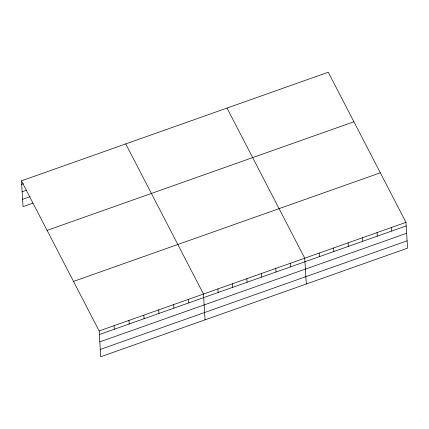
<?xml version="1.0" encoding="UTF-8"?>
<svg xmlns="http://www.w3.org/2000/svg" width="429" height="429" viewBox="0 0 429 429"><rect width="100%" height="100%" fill="white"/><g stroke="black" fill="none" stroke-linecap="round" stroke-linejoin="round"><path stroke-width="0.64" d="M21.45 180.834L328.271 72.228L405.973 222.356L407.55 248.166L100.729 356.772L99.153 330.963L21.45 180.834L23.027 206.644L32.963 203.126M21.67 184.406L23.531 183.746M22.115 191.747L26.464 190.208M22.581 199.308L30.03 196.67M47.093 230.378L353.909 121.766M73.509 281.419L380.33 172.812M99.153 330.963L405.973 222.356M99.372 334.534L406.188 225.927M99.818 341.875L406.638 233.269M100.279 349.437L407.1 240.83M227.021 108.065L304.719 258.194L306.301 284.009M125.767 143.908L203.469 294.037L205.051 319.846M391.505 227.477L391.725 231.049M377.043 232.593L377.263 236.17M362.58 237.714L362.795 241.291M348.112 242.835L348.332 246.407M333.649 247.957L333.869 251.528M319.187 253.078L319.401 256.649M290.256 263.315L290.476 266.892M275.793 268.436L276.013 272.007M261.325 273.557L261.545 277.129M246.863 278.673L247.083 282.25M232.4 283.794L232.62 287.371M217.932 288.915L218.152 292.492M188.567 299.313L188.787 302.885M173.665 304.585L173.884 308.161M158.762 309.861L158.982 313.433M143.86 315.138L144.08 318.709M128.957 320.409L129.177 323.986M114.055 325.686L114.275 329.263"/></g></svg>
